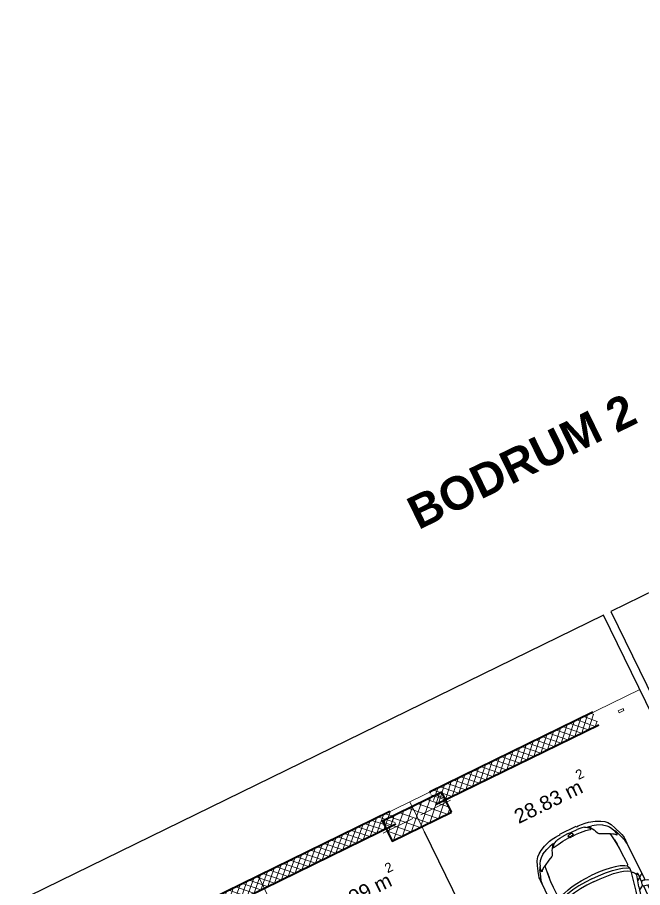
# Model space of a CAD drawing. Header units: metres. Extents: x 7511783 to 7512372, y 4692307 to 4692611.
# Drawn here: x 7512193.13 to 7512204.48, y 4692482.29 to 4692498.08 of the extents above; entities that cross this region are included whole.
import ezdxf

# ---------------------------------------------------------------- set-up
doc = ezdxf.new("R2010")
doc.units = ezdxf.units.M
doc.layers.get('0').update_dxf_attribs({"lineweight": 0})
doc.layers.add('A - Fill Zone_Pen_No__156', color=7, linetype='Continuous', lineweight=0, true_color=0x54689e)
doc.layers.add('Annotation - Text_Pen_No__48', color=7, linetype='Continuous', lineweight=0, true_color=0xa80f02)
for name, color, linetype, lineweight in [('A - Muret', 7, 'Continuous', 0), ('A - Muret_Pen_No__101', 252, 'Continuous', 0), ('A - Muret_Pen_No__7', 7, 'Continuous', 0), ('A - Pllaka Themel', 7, 'Continuous', 0), ('A - Pllaka Themel_Pen_No__42', 8, 'Continuous', 0), ('A - Shtyllat', 7, 'Continuous', 0), ('A - Shtyllat_Pen_No__1', 7, 'Continuous', 0), ('A -Polyline_Pen_No__42', 8, 'Continuous', 0), ('A1 - Bodrumi -1_Pen_No__42', 8, 'Continuous', 0), ('Interior - Furniture _Pen_No__42', 8, 'Continuous', 0), ('Structural - Bearing', 7, 'Continuous', 0), ('Structural - Bearing_Pen_No__20', 1, 'Continuous', 0), ('Structural - Bearing_Pen_No__21', 7, 'Continuous', 0)]:
    doc.layers.add(name, color=color, linetype=linetype, lineweight=lineweight)
doc.styles.add('GENERATED_STYLE_2', font='arialbd.ttf')
pattern_1 = [(44.99999999999999, (0, 0), (-68.94290863686237, 68.94290863686243), []), (135.0000000000002, (0, 0), (68.94290863686219, 68.94290863686261), [])]

# ---------------------------------------------------------------- blocks, each defined once
blk = doc.blocks.new('Slab_2', base_point=(27550, -20500.83535421408))
at = {"layer": 'A - Pllaka Themel_Pen_No__42', "color": 8, "linetype": 'Continuous', "lineweight": 25, "flags": 128}
blk.add_lwpolyline([(27550, -20500.83535421408), (52100, -20500.83535421408), (52100, 1500), (27550, 1500)], close=True, dxfattribs=at)
blk = doc.blocks.new('Wall_14', base_point=(0, 6.408165399173339e-12))
at = {"layer": 'A - Muret_Pen_No__101', "linetype": 'Continuous', "lineweight": 13}
h = blk.add_hatch(dxfattribs=at)
h.set_pattern_fill('CONCRETE_BLOCK', color=252, style=0, pattern_type=2)
h.set_pattern_definition(pattern_1)
h.paths.add_polyline_path([(949.9999999999999, 6.705527899608654e-05), (949.9999999999999, -249.9999821185998), (4050.000049173878, -249.9999821185998), (4050.000049173878, -6.034977073632319e-05)])
h = blk.add_hatch(dxfattribs=at)
h.set_pattern_fill('CONCRETE_BLOCK', color=252, style=0, pattern_type=2)
h.set_pattern_definition(pattern_1)
h.paths.add_polyline_path([(4850.000053644231, -249.9999821185998), (9499.999999999998, -249.9999821185998), (9499.999999999998, 6.705527899608654e-05), (4850.000053644231, -6.034977073632319e-05)])
h = blk.add_hatch(dxfattribs=at)
h.set_pattern_fill('CONCRETE_BLOCK', color=252, style=0, pattern_type=2)
h.set_pattern_definition(pattern_1)
h.paths.add_polyline_path([(10300, 8.940760798381575e-06), (10300, -250.0000402331282), (13349.99993741519, -250.0000402331282), (13349.99993741519, 8.940760798381575e-06)])
h = blk.add_hatch(dxfattribs=at)
h.set_pattern_fill('CONCRETE_BLOCK', color=252, style=0, pattern_type=2)
h.set_pattern_definition(pattern_1)
h.paths.add_polyline_path([(17024.99997203628, -250.0000493480995), (22350.00002736734, -250.0000493480995), (22350.00002736734, 2.583161939906375e-05), (17024.99997203628, -0.0001287680758688126)])
h = blk.add_hatch(dxfattribs=at)
h.set_pattern_fill('CONCRETE_BLOCK', color=252, style=0, pattern_type=2)
h.set_pattern_definition(pattern_1)
h.paths.add_polyline_path([(23149.99995874305, 4.486130633640784e-05), (23149.99995874305, -250.0000544232557), (26450.00002803134, -250.0000544232557), (26450.00002803134, -1.846868974419991e-05)])
h = blk.add_hatch(dxfattribs=at)
h.set_pattern_fill('CONCRETE_BLOCK', color=252, style=0, pattern_type=2)
h.set_pattern_definition(pattern_1)
h.paths.add_polyline_path([(13599.99998658908, -250.0000612729407), (16625.00009681741, -250.0000612729407), (16625.00009681741, -8.785209226758184e-05), (13599.99998658908, -8.785209226758184e-05)])
at = {"layer": 'A - Muret_Pen_No__7', "color": 7, "linetype": 'Continuous', "lineweight": 35, "flags": 128}
for points in [[(4049.999999999994, 5.915128484347557e-12), (949.9999999999993, 6.295096236662234e-12)], [(9500, 5.247120661729818e-12), (4849.999999999995, 5.817072290201834e-12)], [(13350, 4.775225227403526e-12), (10300, 5.149064467584096e-12)], [(16625, 4.373807682619473e-12), (13600, 4.744582666732988e-12)], [(22350, 3.672093043264142e-12), (17025, 4.324779585546612e-12)], [(26450, 3.169555048267313e-12), (23150, 3.57403684911842e-12)], [(950.0000000000006, -249.9999999999937), (4049.999999999999, -249.9999999999941)], [(4850, -249.9999999999942), (9500, -249.9999999999947)], [(10300, -249.9999999999948), (13350, -249.9999999999952)], [(13600, -249.9999999999953), (16625.00000000001, -249.9999999999956)], [(17025, -249.9999999999957), (22350, -249.9999999999963)], [(23150, -249.9999999999964), (26450, -249.9999999999968)]]:
    blk.add_lwpolyline(points, dxfattribs=at)
blk = doc.blocks.new('Column_15', base_point=(-67719.82202355302, 206724.0072372175))
at = {"layer": 'Structural - Bearing', "linetype": 'Continuous', "lineweight": 0, "true_color": 0x000000}
h = blk.add_hatch(dxfattribs=at)
h.set_pattern_fill('CONCRETE_BLOCK', color=18, style=0, pattern_type=2)
h.set_pattern_definition([(44.99999999999999, (0, 0), (-91.92387818248316, 91.92387818248324), []), (135.0000000000002, (0, 0), (91.92387818248291, 91.92387818248349), [])])
h.paths.add_polyline_path([(-67119.82202355303, 206524.0072372175), (-67119.82202355303, 206924.0072372175), (-68319.82202355302, 206924.0072372175), (-68319.82202355302, 206524.0072372175)])
at = {"layer": 'Structural - Bearing_Pen_No__20', "color": 1, "linetype": 'Continuous', "lineweight": 0}
for p, q in [((-67719.82202355302, 206804.0072372175), (-67719.82202355302, 207004.0072372175)), ((-67799.82202355302, 206724.0072372175), (-68399.82202355303, 206724.0072372175)), ((-67639.82202355302, 206724.0072372175), (-67039.82202355302, 206724.0072372175)), ((-67719.82202355302, 206644.0072372175), (-67719.82202355302, 206444.0072372175))]:
    blk.add_line(p, q, dxfattribs=at)
blk.add_point((-67719.82202355302, 206724.0072372175), dxfattribs=at)
at = {"layer": 'Structural - Bearing_Pen_No__21', "color": 7, "linetype": 'Continuous', "lineweight": 35, "flags": 128}
blk.add_lwpolyline([(-67119.82202355303, 206524.0072372175), (-67119.82202355303, 206924.0072372175), (-68319.82202355302, 206924.0072372175), (-68319.82202355302, 206524.0072372175)], close=True, dxfattribs=at)
blk = doc.blocks.new('Column_19', base_point=(2692.500000000001, 13119.91646502986))
at = {"layer": 'A - Shtyllat_Pen_No__1', "color": 7, "linetype": 'Continuous', "lineweight": 13, "flags": 128}
blk.add_lwpolyline([(2645.000000000001, 13099.91646502986), (2645.000000000001, 13139.91646502986), (2740.000000000001, 13139.91646502986), (2740.000000000001, 13099.91646502986)], close=True, dxfattribs=at)
blk = doc.blocks.new('Car 05 22')
at = {"layer": 'Interior - Furniture _Pen_No__42', "color": 8, "linetype": 'Continuous', "lineweight": 25}
for p, q in [((1961.117547741, 983.2211582230001), (1928.938242309, 983.2211582230001)), ((1928.938242309, 983.2211582230001), (1957.843908175, 858.0544967500001)), ((1996.903176747, 974.9060932166), (1961.117547741, 983.2211582230001)), ((2026.89661068, 945.007687052), (1996.903176747, 974.9060932166)), ((-585.227090103, 801.027979058), (-706.3378894982, 775.7872218095)), ((-483.1389679684001, 817.2581826864), (-585.227090103, 801.027979058)), ((-372.3345973750002, 830.2299334650002), (-483.1389679684001, 817.2581826864)), ((-251.752794228, 841.0437339470001), (-372.3345973750002, 830.2299334650002)), ((-168.2198443133, 844.6061713611999), (-251.752794228, 841.0437339470001)), ((-78.35772569479998, 850.6357850930001), (-168.2198443133, 844.6061713611999)), ((-24.036324899, 852.2918850640001), (-78.35772569479998, 850.6357850930001)), ((40.3182760438, 852.333685063), (-24.036324899, 852.2918850640001)), ((230.8030912739, 845.5192631063), (40.3182760438, 852.333685063)), ((124.560977278, 791.396786131), (129.0398444, 820.468777931)), ((125.693926866, 743.8968737240001), (124.560977278, 791.396786131)), ((129.0398444, 820.468777931), (138.8862428820001, 832.3883788069999)), ((138.8862428820001, 832.3883788069999), (165.168377873, 840.2758852750001)), ((165.168377873, 840.2758852750001), (194.733578306, 844.324685204)), ((194.733578306, 844.324685204), (230.803091274, 845.519263106)), ((210.873013229, 809.231738788), (418.0703055720001, 816.1926024380002)), ((400.0158099590001, 847.5968063790001), (230.8030912739, 845.5192631063)), ((590.7241636140001, 851.6786068920002), (400.0158099590001, 847.5968063790001)), ((856.5325990199999, 856.1697074550001), (590.7241636140001, 851.6786068920002)), ((1129.8609284, 858.5331077519999), (856.5325990199999, 856.1697074550001)), ((1115.14443198, 808.9482015290001), (1108.59023357, 773.98329714)), ((1119.51383092, 833.267204581), (1115.14443198, 808.9482015290001)), ((1120.16623076, 836.3248049650001), (1119.51383092, 833.267204581)), ((1120.69723063, 838.160005195), (1120.16623076, 836.3248049650001)), ((1129.8609284, 858.5331077519999), (1120.69723063, 838.160005195)), ((1536.1071561, 860.3802508980001), (1129.8609284, 858.5331077519999)), ((1162.63563846, 830.4777734580001), (1220.13025657, 829.0713745190002)), ((1220.13025657, 829.0713745190002), (1369.65750367, 831.4890726950001)), ((1957.843908175, 858.0544967500001), (1536.1071561, 860.3802508980001)), ((1957.84390817, 858.0544967500001), (1977.22141076, 777.427813481)), ((2054.5732194, 897.577022836), (2026.89661068, 945.007687052)), ((2044.48611622, 783.069509224), (2063.35562216, 792.2740022800001)), ((2067.91700908, 857.6794056350002), (2054.5732194, 897.577022836)), ((2063.35562216, 792.2740022800001), (2070.42572439, 799.8521965630001)), ((2068.68333559, 787.696981005), (2065.39356605, 794.4584027669999)), ((2119.91703998, 857.4374531180001), (2067.91700908, 857.6794056350002)), ((2075.28112592, 835.6608695470001), (2067.91700908, 857.6794056350002)), ((2068.68333559, 787.696981005), (2148.02030692, 790.4828861469999)), ((2070.42572439, 799.8521965630001), (2075.2191259, 809.398389361)), ((2075.2191259, 809.398389361), (2075.28112592, 835.6608695470001)), ((2106.51930118, 732.1586113790001), (2148.02030692, 790.4828861469999)), ((2193.165590015, 856.4504063259001), (2119.91703998, 857.4374531180001)), ((2148.02030692, 790.4828861469999), (2166.81146925, 813.8145374840001)), ((2148.02030692, 790.4828861469999), (2205.61920777, 792.204186117)), ((2166.81146925, 813.8145374840001), (2182.27381684, 834.0818412380002)), ((2182.27381684, 834.0818412380002), (2193.16559002, 856.4504063260001)), ((2808.01466132, 852.5547640039999), (2193.165590015, 856.4504063259001)), ((2205.61920777, 792.204186117), (2227.21980808, 791.0038861380001)), ((2227.21980808, 791.0038861380001), (2232.61990816, 790.0299861550001)), ((2232.61990816, 790.0299861550001), (2237.93539134, 787.287122525)), ((2855.7113639, 852.6327640009999), (2808.01466132, 852.5547640039999)), ((2808.01466132, 852.5547640039999), (2876.86636504, 843.3172643940001)), ((2891.44016583, 852.528764005), (2855.7113639, 852.6327640009999)), ((2876.86636504, 843.3172643940001), (2954.16376923, 813.731165643)), ((2922.51356751, 852.0343640259999), (2891.44016583, 852.528764005)), ((2904.11849592, 832.8863289209999), (2905.06820589, 832.837990116)), ((2945.17226874, 849.4061641369999), (2922.51356751, 852.0343640259999)), ((2989.61447115, 839.6482645490003), (2945.17226874, 849.4061641369999)), ((2954.16376923, 813.731165643), (3075.78877375, 774.6896785450001)), ((3013.55027244, 833.064864827), (2989.61447115, 839.6482645490003)), ((3154.26138006, 782.5577669589999), (3013.55027244, 833.064864827)), ((-815.0478655078001, 667.7598955197003), (-855.0523550635, 511.0116477078998)), ((-784.8200333720001, 721.8124613509999), (-815.0478655078001, 667.7598955197003)), ((-757.6903274910002, 747.022066986), (-784.8200333720001, 721.8124613509999)), ((-768.27197925, 602.2788720830002), (-750.5770825730001, 669.7773949330001)), ((-706.3378894982, 775.7872218095), (-757.6903274910002, 747.022066986)), ((-729.425104913, 716.3992494200002), (-750.5770825730001, 669.7773949330001)), ((-701.0941271610001, 743.2591195180001), (-729.425104913, 716.3992494200002)), ((-664.8727541800001, 760.961322365), (-701.0941271610001, 743.2591195180001)), ((-665.7281459970001, 623.9546285630003), (-500.877431885, 634.180288886)), ((-626.571782751, 772.4860242179999), (-664.8727541800001, 760.961322365)), ((-594.8871138119998, 778.489558035), (-626.571782751, 772.4860242179999)), ((-500.877431885, 634.180288886), (-383.0238853850001, 641.9613403830001)), ((-383.0238853850001, 641.9613403830001), (-274.2208861730001, 631.3184000780001)), ((327.3887276080001, 761.9208956260001), (125.394377448, 756.455747737)), ((132.4291391170001, 722.8048827370001), (125.693926866, 743.8968737240001)), ((146.670770152, 710.6062742990001), (132.4291391170001, 722.8048827370001)), ((171.252864179, 696.6287725440002), (146.670770152, 710.6062742990001)), ((212.566754139, 676.5412700230003), (171.252864179, 696.6287725440002)), ((266.3151410770001, 654.566867265), (212.566754139, 676.5412700230003)), ((319.490328155, 636.426864989), (266.3151410770001, 654.566867265)), ((392.7088835140001, 617.8124267930001), (319.490328155, 636.426864989)), ((521.950780327, 764.672895972), (327.3887276080001, 761.9208956260001)), ((339.1227247570001, 683.1192857359999), (329.5580559370001, 633.867334886)), ((355.2943663540001, 762.315609428), (339.1227247570001, 683.1192857359999)), ((357.2289958010001, 683.375391506), (346.76505809, 629.492778784)), ((373.4006373970001, 762.571715197), (357.2289958010001, 683.375391506)), ((813.6270094460001, 769.327996556), (521.950780327, 764.672895972)), ((1108.59023357, 773.98329714), (813.6270094460001, 769.327996556)), ((1036.25651944, 772.8416796290002), (996.5002997029999, 578.7916468290002)), ((1041.96657906, 578.0240872360001), (1107.56627095, 773.967136299)), ((1173.32542975, 774.8950612010001), (1090.33970038, 577.8925306800002)), ((1108.59023357, 773.98329714), (1537.61805657, 780.0259473990001)), ((1537.61805657, 780.0256115210001), (1974.99295641, 786.0764425990001)), ((1730.35620914, 633.8338533080002), (1562.00595611, 600.5964783840001)), ((2000.39650233, 701.5917706940002), (1730.35620914, 633.8338533080002)), ((1939.15395607, 686.22492547), (1995.917261, 777.427813481)), ((1952.84760406, 621.338789111), (2122.04550654, 659.9572884350001)), ((1977.22141076, 777.427813481), (2019.59119012, 777.427813481)), ((2000.39650233, 701.5917706940002), (2213.53100788, 762.9814866290001)), ((2019.59119012, 777.427813481), (2044.48611622, 783.069509224)), ((2122.04550654, 659.9572884350001), (2293.79610906, 697.650987774)), ((2226.59190807, 769.8777067159999), (2213.53100788, 762.9814866290001)), ((2213.53100788, 762.9814866290001), (2238.34670825, 752.240186817)), ((2234.36910819, 773.9630864369999), (2226.59190807, 769.8828865080001)), ((2238.46067648, 776.864360243), (2234.36910819, 773.9630864369999)), ((2240.81890828, 784.0391862600001), (2237.93539134, 787.287122525)), ((2238.34670825, 752.240186817), (2258.53170854, 739.7174870370001)), ((2238.46067648, 776.864360243), (2240.85090828, 780.520986322)), ((2240.85090828, 780.520986322), (2240.81890828, 784.0391862600001)), ((2258.53170854, 739.7174870370001), (2269.0398087, 731.086787188)), ((2269.0398087, 731.086787188), (2278.83550884, 721.9650873480001)), ((2278.83550884, 721.9650873480001), (2293.79610906, 697.650987774)), ((2293.79610906, 697.650987774), (2317.1870094, 700.7385877199999)), ((2293.79610906, 697.6386630720001), (2293.79610906, 697.650987774)), ((2317.1870094, 700.7385877199999), (2345.74280982, 702.7498876850002)), ((2355.13419975, 639.912801441), (2317.1870094, 700.7385877199999)), ((2345.74280982, 702.7498876850002), (2378.92931031, 702.0184876970001)), ((2379.77420337, 575.387091212), (2355.13301598, 639.9159014410001)), ((2410.10490185, 649.1086815510001), (2378.92931031, 702.0184876970001)), ((2378.92931031, 702.0184876970001), (2410.57231077, 694.202887834)), ((2436.02871163, 583.2244924540001), (2410.10490185, 649.1086815510001)), ((2410.57231077, 694.202887834), (2410.58631694, 694.1782473540002)), ((2428.73881104, 681.706188053), (2410.57231077, 694.202887834)), ((2428.73881104, 681.706188053), (2457.25830016, 700.0355353230001)), ((2428.77597173, 681.7007453250001), (2428.73881104, 681.706188053)), ((2428.77597173, 681.7007453250001), (2456.66545813, 639.8418234830003)), ((2456.66545813, 639.8418234830003), (2487.23639187, 574.2621729599999)), ((2457.25830016, 700.0355353230001), (2535.4819126, 697.9905877680001)), ((2535.4226126, 697.9916562040003), (2673.21491462, 695.5089878119999)), ((2535.46586986, 697.9894090810001), (2535.4819126, 697.988971943)), ((2673.21491462, 695.5089878119999), (2787.200816290001, 691.4809878819999)), ((2787.200816290001, 691.4809878819999), (2868.41581748, 687.223087957)), ((2868.39588233, 687.2248867100001), (2959.72331881, 678.984388101)), ((2959.72331881, 678.984388101), (2868.41581748, 687.1969879569999)), ((2959.72331881, 678.984388101), (3047.2313201, 666.2002883250001)), ((3022.47491973, 758.305686711), (3023.66221975, 762.4851866380001)), ((3024.49924208, 753.7186598590001), (3022.47491973, 758.305686711)), ((3023.66221975, 762.4851866380001), (3034.64521991, 765.0503865930001)), ((3037.91041996, 743.452886971), (3024.49924208, 753.7186598590001)), ((3034.64521991, 765.0503865930001), (3046.93432009, 763.817386614)), ((3050.61522015, 730.6688871950001), (3037.91041996, 743.452886971)), ((3046.93432009, 763.817386614), (3060.9451203, 762.9292866300001)), ((3047.20992906, 666.2041971140002), (3100.00912087, 656.556188494)), ((3064.50712035, 714.6457874760001), (3050.61522015, 730.6688871950001)), ((3060.9451203, 762.9292866300001), (3089.85712072, 757.3861867269999)), ((3076.97452053, 697.807687771), (3064.50712035, 714.6457874760001)), ((3100.48402088, 763.1120866269999), (3075.78877375, 774.6896785450001)), ((3100.00912087, 656.556188494), (3076.97452053, 697.807687771)), ((3089.85712072, 757.3861867269999), (3108.43932099, 751.4304868319999)), ((3152.92075342, 553.873393456), (3100.00912087, 656.556188494)), ((3114.13862108, 753.311186799), (3100.48402088, 763.1120866269999)), ((3108.43932099, 751.4304868319999), (3122.8656212, 746.435986919)), ((3122.8656212, 746.435986919), (3114.13862108, 753.311186799)), ((3170.0706946, 726.5554905960001), (3122.8656212, 746.435986919)), ((3235.883818752, 747.6101556219), (3154.26138006, 782.5577669589999)), ((3211.69204952, 701.0151137130001), (3170.0706946, 726.5554905960001)), ((3254.25934432, 663.1775183300001), (3211.69204952, 701.0151137130001)), ((3269.07948628, 728.3294692490001), (3235.883818752, 747.6101556219)), ((3301.86726379, 602.8090087200001), (3254.25934432, 663.1775183300001)), ((3298.56678787, 705.6390702070001), (3269.07948628, 728.3294692490001)), ((3337.33388997, 663.380671991), (3298.56678787, 705.6390702070001)), ((3374.49419199, 603.583974516), (3337.33388997, 663.380671991)), ((-855.0523550635, 511.0116477078998), (-874.6778528530002, 344.9579771100001)), ((-782.7621654889999, 510.0273763590001), (-794.5333543099999, 390.6265818930001)), ((-768.27197925, 602.2788720830002), (-782.764796709, 510.0106247469999)), ((-764.3441764490001, 617.261773195), (-665.7281459970001, 623.9546285630003)), ((-274.2208861730001, 631.3184000780001), (-56.40485420300001, 600.536895199)), ((-56.40485420300001, 600.536895199), (145.941775497, 566.5900898169999)), ((145.941775497, 566.5900898169999), (233.261172115, 552.312592089)), ((233.261172115, 552.312592089), (315.3092800730001, 541.359190513)), ((315.2936019620001, 541.3606176840001), (384.2945810830001, 535.0794906230002)), ((384.2815104790001, 535.0803623180001), (454.174320738, 530.4191213629999)), ((474.8166917820001, 607.105387857), (392.7088835140001, 617.8124267930001)), ((454.170282107, 530.4193907049998), (526.242583163, 526.2868907769998)), ((521.3449804749999, 601.6186871690002), (474.8166917820001, 607.105387857)), ((569.993568652, 596.838186569), (521.3449804749999, 601.6186871690002)), ((526.2331313149999, 526.287307384), (627.7018846490002, 521.814890855)), ((652.59274858, 590.9845858339999), (569.993568652, 596.838186569)), ((627.6985462070002, 521.8149872519999), (756.75876515, 518.0884218199999)), ((772.8388193580001, 584.9903850819999), (652.59274858, 590.9845858339999)), ((756.75876515, 518.0884218199999), (1322.62824821, 518.052230308)), ((907.266686691, 580.298084493), (772.8388193580001, 584.9903850819999)), ((1041.96657906, 578.0240872360001), (907.266686691, 580.298084493)), ((1227.79815085, 577.518695794), (1041.96657906, 578.0240872360001)), ((1316.09897866, 580.475793563), (1227.79815085, 577.518695794)), ((1403.02450604, 584.4121905939999), (1316.09897866, 580.475793563)), ((1322.62824821, 518.052230308), (1420.49779626, 521.6528908580001)), ((1483.8761315, 590.1361862749999), (1403.02450604, 584.4121905939999)), ((1420.49066257, 521.652523245), (1466.64156934, 524.030772681)), ((1466.62639694, 524.029990817), (1510.87647584, 527.594696836)), ((1562.00595611, 600.5964783840001), (1483.8761315, 590.1361862749999)), ((1510.85529759, 527.5929907539999), (1554.25309822, 533.0576906580002)), ((1554.25309822, 533.0576906580002), (1596.82961355, 540.969674969)), ((1597.28918852, 541.1774857889999), (1596.65116701, 540.8889849259999)), ((1610.72419049, 544.0665862469999), (1779.61280153, 581.7538898049999)), ((1779.61280153, 581.7538898049999), (1952.84760406, 621.338789111)), ((2397.33410595, 514.2584815219999), (2379.77250853, 575.3929912130001)), ((2419.31580918, 395.73626267), (2397.33316008, 514.2635815229999)), ((2453.63941421, 521.616582688), (2436.02871163, 583.2244924540001)), ((2477.61661773, 401.0764635800001), (2453.63941421, 521.616582688)), ((2487.23639187, 574.2621729599999), (2491.79934275, 562.0052962960002)), ((2491.79994982, 562.0052962960002), (2517.90263133, 477.034766618)), ((2517.90263133, 477.034766618), (2537.54372273, 384.081034151)), ((3189.62073735, 475.569766106), (3152.92075342, 553.873393456)), ((3199.39883308, 466.7584630290001), (3189.62073735, 475.569766106)), ((3301.86726379, 602.8090087200001), (3346.01551313, 501.42179807)), ((3346.01551313, 501.42179807), (3374.29746586, 419.557472908)), ((3418.40079436, 512.743978351), (3374.49419199, 603.583974516)), ((3457.47689648, 393.098483403), (3418.40079436, 512.743978351)), ((-874.6778528530002, 344.9579771100001), (-882.9440546450002, 194.680643518)), ((-794.5333543099999, 390.6265818930001), (-802.432846809, 258.715288008)), ((2433.73206705, 266.091642182), (2419.31580918, 395.73626267)), ((2493.88922012, 269.050242651), (2477.61661773, 401.0764635800001)), ((2537.54372273, 384.081034151), (2551.45611664, 285.6281997640001)), ((3220.69886845, 454.3885401880001), (3199.39883308, 466.7584630290001)), ((3256.10680826, 439.241753418), (3220.67662376, 454.401458713)), ((3288.39019413, 425.101248479), (3256.10680826, 439.241753418)), ((3319.36158057, 408.4128426500001), (3288.39019413, 425.101248479)), ((3353.46269085, 384.251283776), (3319.36158057, 408.4128426500001)), ((3321.23357975, 370.497229407), (3320.99727986, 362.132926485)), ((3320.99727986, 362.132926485), (3338.31527228, 276.8564967000001)), ((3324.65427826, 377.297531782), (3321.23357975, 370.497229407)), ((3328.30797666, 379.591332583), (3324.65427826, 377.297531782)), ((3338.46837221, 379.452332535), (3328.30797666, 379.591332583)), ((3363.6407612, 357.8117249760001), (3338.46837221, 379.452332535)), ((3377.18239213, 359.973484801), (3353.46269085, 384.251283776)), ((3396.66521323, 315.8049103040001), (3363.6407612, 357.8117249760001)), ((3391.09039087, 344.247647689), (3374.29746586, 419.557472908)), ((3391.09039087, 344.247647689), (3377.18239213, 359.973484801)), ((3468.34279707, 330.9338860280001), (3457.47689648, 393.098483403)), ((3474.4914974, 263.721088865), (3468.34279707, 330.9338860280001)), ((-882.9440546450002, 194.680643518), (-885.376707689, 0)), ((-802.432846809, 258.715288008), (-806.813142649, 124.936494209)), ((2441.61713002, 131.955220918), (2433.73181129, 266.093942182)), ((2503.10292147, 133.173421111), (2493.88922012, 269.050242651)), ((2551.45611664, 285.6281997640001), (2559.71041303, 193.693567653)), ((2559.71041303, 193.693567653), (2564.38081099, 101.185635342)), ((3338.31527228, 276.8564967000001), (3351.88296634, 172.661960307)), ((3351.88296634, 172.661960307), (3358.34376351, 75.87012649980001)), ((3408.0703938, 289.3779877820002), (3396.66521323, 315.8049103040001)), ((3408.0703938, 289.3779877820002), (3413.77629411, 267.259988716)), ((3413.77548775, 267.2641933500001), (3418.45445829, 242.866384828)), ((3418.45219437, 242.878189745), (3424.04489467, 200.723791525)), ((3424.04489467, 200.723791525), (3427.72848251, 152.023715234)), ((3478.33319761, 199.9171915590001), (3474.4914974, 263.721088865)), ((3479.35651311, 164.9481933352), (3478.33319761, 199.9171915590001)), ((3489.51959821, 164.9481933352), (3479.35651311, 164.9481933352)), ((3489.51959821, -164.9481933352), (3489.51959821, 164.9481933352)), ((-885.376707689, 0), (-882.9440546450002, -194.680643518)), ((-806.813142649, 124.936494209), (-808.0470753050001, 0)), ((-806.813142649, -124.936494209), (-808.0470753050001, 1.476718538480001e-13)), ((2444.0197128, -0.02730000432770001), (2441.61701245, 131.957220918)), ((2444.0197128, 0.02730000432710001), (2441.61701245, -131.957220918)), ((2506.01959488, -3.859767548100002e-13), (2503.10292147, 133.173421111)), ((2564.38081099, 101.185635342), (2566.01761027, -0.006100002130650002)), ((2564.38081099, -101.185635342), (2566.01761027, 0.006100002129970001)), ((3353.95786543, 27.8932505984), (3358.34376351, 75.87012649980001)), ((3353.95786543, 27.8932505984), (3353.95786543, -0.7649002671629999)), ((3353.95786543, -27.8932505984), (3353.95786543, 0.7649002671619999)), ((3370.89075802, 11.7411041009), (3370.32315827, -0.7649002671629999)), ((3370.89075802, -11.7411041009), (3370.32315827, 0.7649002671619999)), ((3372.49235732, 23.6550082622), (3370.89075802, 11.7411041009)), ((3376.26728506, 38.993950924), (3372.49235732, 23.6550082622)), ((3381.98685317, 46.5714162664), (3376.26728506, 38.993950924)), ((3386.21005132, 48.3522168884), (3381.98685317, 46.5714162664)), ((3386.21005132, 48.3522168884), (3394.28954778, 48.3522168884)), ((3398.51284593, 46.5714162664), (3394.28954778, 48.3522168884)), ((3404.23226311, 38.99375151340001), (3398.51284593, 46.5714162664)), ((3404.23226311, 38.99375151340001), (3408.00714178, 23.6550082622)), ((3408.00714178, 23.6550082622), (3409.76654101, 8.055102813469999)), ((3409.76654101, 8.055102813469999), (3409.76654101, -4.961309141290002e-13)), ((3432.36383112, 39.98011396419999), (3427.72848251, 152.023715234)), ((3431.76949509, 57.3729975776), (3431.76949509, 56.7710829698)), ((3432.04453126, -0.0109000038072), (3432.36383112, 39.98011396419999)), ((3432.04453126, 0.0109000038063), (3432.36383112, -39.98011396419999)), ((-802.432846809, -258.715288008), (-806.813142649, -124.936494209)), ((2441.61713002, -131.955220918), (2433.73181129, -266.093942182)), ((2503.10292147, -133.173421111), (2493.88922012, -269.050242651)), ((2506.01959488, -2.780368116010001e-13), (2503.10292147, -133.173421111)), ((2559.71041303, -193.693567653), (2564.38081099, -101.185635342)), ((3351.88296634, -172.661960307), (3358.34376351, -75.87012649980001)), ((3353.95786543, -27.8932505984), (3358.34376351, -75.87012649980001)), ((3372.49235732, -23.6550082622), (3370.89075802, -11.7411041009)), ((3376.26728506, -38.993950924), (3372.49235732, -23.6550082622)), ((3381.98685317, -46.5714162664), (3376.26728506, -38.993950924)), ((3386.21005132, -48.3522168884), (3381.98685317, -46.5714162664)), ((3386.21005132, -48.3522168884), (3394.28954778, -48.3522168884)), ((3398.51284593, -46.5714162664), (3394.28954778, -48.3522168884)), ((3404.23226311, -38.99375151340001), (3398.51284593, -46.5714162664)), ((3404.23226311, -38.99375151340001), (3408.00714178, -23.6550082622)), ((3408.00714178, -23.6550082622), (3409.76654101, -8.055102813469999)), ((3409.76654101, -8.055102813469999), (3409.76654101, -3.892295027780001e-13)), ((3424.04489467, -200.723791525), (3427.72848251, -152.023715234)), ((3432.36383112, -39.98011396419999), (3427.72848251, -152.023715234)), ((3431.76949509, -57.3729975776), (3431.76949509, -56.7710829698)), ((-882.9440546450002, -194.680643518), (-874.6778528530002, -344.9579771100001)), ((-794.5333543099999, -390.6265818930001), (-802.432846809, -258.715288008)), ((2433.73206705, -266.091642182), (2419.31580918, -395.73626267)), ((2493.88922012, -269.050242651), (2477.61661773, -401.0764635800001)), ((2537.54372273, -384.081034151), (2551.45611664, -285.6281997640001)), ((2551.45611664, -285.6281997640001), (2559.71041303, -193.693567653)), ((3320.99727986, -362.132926485), (3338.31527228, -276.8564967000001)), ((3338.31527228, -276.8564967000001), (3351.88296634, -172.661960307)), ((3396.66521323, -315.8049103040001), (3363.6407612, -357.8117249760001)), ((3408.0703938, -289.3779877820002), (3396.66521323, -315.8049103040001)), ((3408.0703938, -289.3779877820002), (3413.77629411, -267.259988716)), ((3413.77548775, -267.2641933500001), (3418.45445829, -242.866384828)), ((3418.45219437, -242.878189745), (3424.04489467, -200.723791525)), ((3468.34279707, -330.9338860280001), (3474.4914974, -263.721088865)), ((3474.4914974, -263.721088865), (3478.33319761, -199.9171915590001)), ((3478.33319761, -199.9171915590001), (3479.35651311, -164.9481933352)), ((3479.35651311, -164.9481933352), (3489.51959821, -164.9481933352)), ((-874.6778528530002, -344.9579771100001), (-855.0523550635, -511.0116477078998)), ((-782.7621654889999, -510.0273763590001), (-794.5333543099999, -390.6265818930001)), ((2419.31580918, -395.73626267), (2397.33316008, -514.2635815229999)), ((2477.61661773, -401.0764635800001), (2453.63941421, -521.616582688)), ((2517.90263133, -477.034766618), (2537.54372273, -384.081034151)), ((3199.39883308, -466.7584630290001), (3189.62073735, -475.569766106)), ((3220.69886845, -454.3885401880001), (3199.39883308, -466.7584630290001)), ((3256.10680826, -439.241753418), (3220.67662376, -454.401458713)), ((3288.39019413, -425.101248479), (3256.10680826, -439.241753418)), ((3319.36158057, -408.4128426500001), (3288.39019413, -425.101248479)), ((3353.46269085, -384.251283776), (3319.36158057, -408.4128426500001)), ((3321.23357975, -370.497229407), (3320.99727986, -362.132926485)), ((3324.65427826, -377.297531782), (3321.23357975, -370.497229407)), ((3328.30797666, -379.591332583), (3324.65427826, -377.297531782)), ((3338.46837221, -379.452332535), (3328.30797666, -379.591332583)), ((3363.6407612, -357.8117249760001), (3338.46837221, -379.452332535)), ((3346.01551313, -501.42179807), (3374.29746586, -419.557472908)), ((3377.18239213, -359.973484801), (3353.46269085, -384.251283776)), ((3391.09039087, -344.247647689), (3374.29746586, -419.557472908)), ((3391.09039087, -344.247647689), (3377.18239213, -359.973484801)), ((3418.40079436, -512.743978351), (3457.47689648, -393.098483403)), ((3457.47689648, -393.098483403), (3468.34279707, -330.9338860280001)), ((-855.0523550635, -511.0116477078998), (-815.0478655078001, -667.7598955197003)), ((-768.27197925, -602.2788720830002), (-782.764796709, -510.0106247469999)), ((-768.27197925, -602.2788720830002), (-750.5770825730001, -669.7773949330001)), ((-764.3441764490001, -617.261773195), (-665.7281459970001, -623.9546285630003)), ((-665.7281459970001, -623.9546285630003), (-500.877431885, -634.180288886)), ((-383.0238853850001, -641.9613403830001), (-274.2208861730001, -631.3184000780001)), ((-274.2208861730001, -631.3184000780001), (-56.40485420300001, -600.536895199)), ((-56.40485420300001, -600.536895199), (145.941775497, -566.5900898169999)), ((145.941775497, -566.5900898169999), (233.261172115, -552.312592089)), ((233.261172115, -552.312592089), (315.3092800730001, -541.359190513)), ((315.2936019620001, -541.3606176840001), (384.2945810830001, -535.0794906230002)), ((392.7088835140001, -617.8124267930001), (319.490328155, -636.426864989)), ((357.2289958010001, -683.375391506), (346.76505809, -629.492778784)), ((384.2815104790001, -535.0803623180001), (454.174320738, -530.4191213629999)), ((474.8166917820001, -607.105387857), (392.7088835140001, -617.8124267930001)), ((454.170282107, -530.4193907049998), (526.242583163, -526.2868907769998)), ((521.3449804749999, -601.6186871690002), (474.8166917820001, -607.105387857)), ((569.993568652, -596.838186569), (521.3449804749999, -601.6186871690002)), ((526.2331313149999, -526.287307384), (627.7018846490002, -521.814890855)), ((652.59274858, -590.9845858339999), (569.993568652, -596.838186569)), ((627.6985462070002, -521.8149872519999), (756.75876515, -518.0884218199999)), ((772.8388193580001, -584.9903850819999), (652.59274858, -590.9845858339999)), ((756.75876515, -518.0884218199999), (1322.62824821, -518.052230308)), ((907.266686691, -580.298084493), (772.8388193580001, -584.9903850819999)), ((1041.96657906, -578.0240872360001), (907.266686691, -580.298084493)), ((1036.25651944, -772.8416796290002), (996.5002997029999, -578.7916468290002)), ((1227.79815085, -577.518695794), (1041.96657906, -578.0240872360001)), ((1041.96657906, -578.0240872360001), (1107.56627095, -773.967136299)), ((1173.32542975, -774.8950612010001), (1090.33970038, -577.8925306800002)), ((1316.09897866, -580.475793563), (1227.79815085, -577.518695794)), ((1403.02450604, -584.4121905939999), (1316.09897866, -580.475793563)), ((1322.62824821, -518.052230308), (1420.49779626, -521.6528908580001)), ((1483.8761315, -590.1361862749999), (1403.02450604, -584.4121905939999)), ((1420.49066257, -521.652523245), (1466.64156934, -524.030772681)), ((1466.62639694, -524.029990817), (1510.87647584, -527.594696836)), ((1562.00595611, -600.5964783840001), (1483.8761315, -590.1361862749999)), ((1510.85529759, -527.5929907539999), (1554.25309822, -533.0576906580002)), ((1554.25309822, -533.0576906580002), (1596.82961355, -540.969674969)), ((1730.35620914, -633.8338533080002), (1562.00595611, -600.5964783840001)), ((1597.28918852, -541.1774857889999), (1596.65116701, -540.8889849259999)), ((1610.72419049, -544.0665862469999), (1779.61280153, -581.7538898049999)), ((1779.61280153, -581.7538898049999), (1952.84760406, -621.338789111)), ((1952.84760406, -621.338789111), (2122.04550654, -659.9572884350001)), ((2379.77420337, -575.387091212), (2355.13301598, -639.9159014410001)), ((2397.33410595, -514.2584815219999), (2379.77250853, -575.3929912130001)), ((2436.02871163, -583.2244924540001), (2410.10490185, -649.1086815510001)), ((2453.63941421, -521.616582688), (2436.02871163, -583.2244924540001)), ((2456.66545813, -639.8418234830003), (2487.23639187, -574.2621729599999)), ((2487.23639187, -574.2621729599999), (2491.79934275, -562.0052962960002)), ((2491.79994982, -562.0052962960002), (2517.90263133, -477.034766618)), ((3152.92075342, -553.873393456), (3100.00912087, -656.556188494)), ((3189.62073735, -475.569766106), (3152.92075342, -553.873393456)), ((3301.86726379, -602.8090087200001), (3254.25934432, -663.1775183300001)), ((3301.86726379, -602.8090087200001), (3346.01551313, -501.42179807)), ((3337.33388997, -663.380671991), (3374.49419199, -603.583974516)), ((3374.49419199, -603.583974516), (3418.40079436, -512.743978351)), ((-815.0478655078001, -667.7598955197003), (-784.8200333720001, -721.8124613509999)), ((-784.8200333720001, -721.8124613509999), (-757.6903274910002, -747.022066986)), ((-757.6903274910002, -747.022066986), (-706.3378894982, -775.7872218095)), ((-729.425104913, -716.3992494200002), (-750.5770825730001, -669.7773949330001)), ((-701.0941271610001, -743.2591195180001), (-729.425104913, -716.3992494200002)), ((-706.3378894982, -775.7872218095), (-585.227090103, -801.027979058)), ((-664.8727541800001, -760.961322365), (-701.0941271610001, -743.2591195180001)), ((-626.571782751, -772.4860242179999), (-664.8727541800001, -760.961322365)), ((-594.8871138119998, -778.489558035), (-626.571782751, -772.4860242179999)), ((-500.877431885, -634.180288886), (-383.0238853850001, -641.9613403830001)), ((125.693926866, -743.8968737240001), (124.560977278, -791.396786131)), ((327.3887276080001, -761.9208956260001), (125.394377448, -756.455747737)), ((132.4291391170001, -722.8048827370001), (125.693926866, -743.8968737240001)), ((146.670770152, -710.6062742990001), (132.4291391170001, -722.8048827370001)), ((171.252864179, -696.6287725440002), (146.670770152, -710.6062742990001)), ((212.566754139, -676.5412700230003), (171.252864179, -696.6287725440002)), ((266.3151410770001, -654.566867265), (212.566754139, -676.5412700230003)), ((319.490328155, -636.426864989), (266.3151410770001, -654.566867265)), ((521.950780327, -764.672895972), (327.3887276080001, -761.9208956260001)), ((339.1227247570001, -683.1192857359999), (329.5580559370001, -633.867334886)), ((355.2943663540001, -762.315609428), (339.1227247570001, -683.1192857359999)), ((373.4006373970001, -762.571715197), (357.2289958010001, -683.375391506)), ((813.6270094460001, -769.327996556), (521.950780327, -764.672895972)), ((1108.59023357, -773.98329714), (813.6270094460001, -769.327996556)), ((1108.59023357, -773.98329714), (1537.61805657, -780.0259473990001)), ((1115.14443198, -808.9482015290001), (1108.59023357, -773.98329714)), ((1537.61805657, -780.0256115210001), (1974.99295641, -786.0764425990001)), ((2000.39650233, -701.5917706940002), (1730.35620914, -633.8338533080002)), ((1939.15395607, -686.22492547), (1995.917261, -777.427813481)), ((1957.84390817, -858.0544967500001), (1977.22141076, -777.427813481)), ((1977.22141076, -777.427813481), (2019.59119012, -777.427813481)), ((2000.39650233, -701.5917706940002), (2213.53100788, -762.9814866290001)), ((2019.59119012, -777.427813481), (2044.48611622, -783.069509224)), ((2044.48611622, -783.069509224), (2063.35562216, -792.2740022800001)), ((2068.68333559, -787.696981005), (2065.39356605, -794.4584027669999)), ((2068.68333559, -787.696981005), (2148.02030692, -790.4828861469999)), ((2106.51930118, -732.1586113790001), (2148.02030692, -790.4828861469999)), ((2122.04550654, -659.9572884350001), (2293.79610906, -697.650987774)), ((2213.53100788, -762.9814866290001), (2238.34670825, -752.240186817)), ((2226.59190807, -769.8777067159999), (2213.53100788, -762.9814866290001)), ((2234.36910819, -773.9630864369999), (2226.59190807, -769.8828865080001)), ((2232.61990816, -790.0299861550001), (2237.93539134, -787.287122525)), ((2238.46067648, -776.864360243), (2234.36910819, -773.9630864369999)), ((2240.81890828, -784.0391862600001), (2237.93539134, -787.287122525)), ((2238.34670825, -752.240186817), (2258.53170854, -739.7174870370001)), ((2238.46067648, -776.864360243), (2240.85090828, -780.520986322)), ((2240.85090828, -780.520986322), (2240.81890828, -784.0391862600001)), ((2258.53170854, -739.7174870370001), (2269.0398087, -731.086787188)), ((2269.0398087, -731.086787188), (2278.83550884, -721.9650873480001)), ((2278.83550884, -721.9650873480001), (2293.79610906, -697.650987774)), ((2293.79610906, -697.6386630720001), (2293.79610906, -697.650987774)), ((2293.79610906, -697.650987774), (2317.1870094, -700.7385877199999)), ((2355.13419975, -639.912801441), (2317.1870094, -700.7385877199999)), ((2317.1870094, -700.7385877199999), (2345.74280982, -702.7498876850002)), ((2345.74280982, -702.7498876850002), (2378.92931031, -702.0184876970001)), ((2410.10490185, -649.1086815510001), (2378.92931031, -702.0184876970001)), ((2378.92931031, -702.0184876970001), (2410.57231077, -694.202887834)), ((2428.73881104, -681.706188053), (2410.57231077, -694.202887834)), ((2410.57231077, -694.202887834), (2410.58631694, -694.1782473540002)), ((2428.77597173, -681.7007453250001), (2428.73881104, -681.706188053)), ((2428.73881104, -681.706188053), (2457.25830016, -700.0355353230001)), ((2428.77597173, -681.7007453250001), (2456.66545813, -639.8418234830003)), ((2457.25830016, -700.0355353230001), (2535.4819126, -697.9905877680001)), ((2535.4226126, -697.9916562040003), (2673.21491462, -695.5089878119999)), ((2535.46586986, -697.9894090810001), (2535.4819126, -697.988971943)), ((2673.21491462, -695.5089878119999), (2787.200816290001, -691.4809878819999)), ((2787.200816290001, -691.4809878819999), (2868.41581748, -687.223087957)), ((2868.39588233, -687.2248867100001), (2959.72331881, -678.984388101)), ((2959.72331881, -678.984388101), (2868.41581748, -687.1969879569999)), ((2954.16376923, -813.731165643), (3075.78877375, -774.6896785450001)), ((2959.72331881, -678.984388101), (3047.2313201, -666.2002883250001)), ((3013.55027244, -833.064864827), (3154.26138006, -782.5577669589999)), ((3024.49924208, -753.7186598590001), (3022.47491973, -758.305686711)), ((3022.47491973, -758.305686711), (3023.66221975, -762.4851866380001)), ((3023.66221975, -762.4851866380001), (3034.64521991, -765.0503865930001)), ((3037.91041996, -743.452886971), (3024.49924208, -753.7186598590001)), ((3034.64521991, -765.0503865930001), (3046.93432009, -763.817386614)), ((3050.61522015, -730.6688871950001), (3037.91041996, -743.452886971)), ((3046.93432009, -763.817386614), (3060.9451203, -762.9292866300001)), ((3047.20992906, -666.2041971140002), (3100.00912087, -656.556188494)), ((3064.50712035, -714.6457874760001), (3050.61522015, -730.6688871950001)), ((3060.9451203, -762.9292866300001), (3089.85712072, -757.3861867269999)), ((3076.97452053, -697.807687771), (3064.50712035, -714.6457874760001)), ((3100.48402088, -763.1120866269999), (3075.78877375, -774.6896785450001)), ((3100.00912087, -656.556188494), (3076.97452053, -697.807687771)), ((3089.85712072, -757.3861867269999), (3108.43932099, -751.4304868319999)), ((3114.13862108, -753.311186799), (3100.48402088, -763.1120866269999)), ((3108.43932099, -751.4304868319999), (3122.8656212, -746.435986919)), ((3122.8656212, -746.435986919), (3114.13862108, -753.311186799)), ((3170.0706946, -726.5554905960001), (3122.8656212, -746.435986919)), ((3154.26138006, -782.5577669589999), (3235.883818752, -747.6101556219)), ((3211.69204952, -701.0151137130001), (3170.0706946, -726.5554905960001)), ((3254.25934432, -663.1775183300001), (3211.69204952, -701.0151137130001)), ((3235.883818752, -747.6101556219), (3269.07948628, -728.3294692490001)), ((3269.07948628, -728.3294692490001), (3298.56678787, -705.6390702070001)), ((3298.56678787, -705.6390702070001), (3337.33388997, -663.380671991)), ((-585.227090103, -801.027979058), (-483.149337101, -817.2569687829999)), ((-483.149337101, -817.2569687829999), (-372.3345973750002, -830.2299334650002)), ((-372.3345973750002, -830.2299334650002), (-251.752794228, -841.0437339470001)), ((-251.752794228, -841.0437339470001), (-168.2198443133, -844.6061713611999)), ((-168.2198443133, -844.6061713611999), (-78.35772569479998, -850.6357850930001)), ((-78.35772569479998, -850.6357850930001), (-24.036324899, -852.2918850640001)), ((-24.036324899, -852.2918850640001), (40.3182760438, -852.333685063)), ((40.3182760438, -852.333685063), (230.8030912739, -845.5192631063)), ((124.560977278, -791.396786131), (129.0398444, -820.468777931)), ((129.0398444, -820.468777931), (138.8862428820001, -832.3883788069999)), ((138.8862428820001, -832.3883788069999), (165.168377873, -840.2758852750001)), ((165.168377873, -840.2758852750001), (194.733578306, -844.324685204)), ((194.733578306, -844.324685204), (230.803091274, -845.519263106)), ((210.873013229, -809.231738788), (418.0703055720001, -816.1926024380002)), ((230.8030912739, -845.5192631063), (400.0158099590001, -847.5968063790001)), ((400.0158099590001, -847.5968063790001), (590.7241636140001, -851.6786068920002)), ((590.7241636140001, -851.6786068920002), (856.5325990199999, -856.1697074550001)), ((856.5325990199999, -856.1697074550001), (1129.8609284, -858.5331077519999)), ((1119.51383092, -833.267204581), (1115.14443198, -808.9482015290001)), ((1120.16623076, -836.3248049650001), (1119.51383092, -833.267204581)), ((1120.69723063, -838.160005195), (1120.16623076, -836.3248049650001)), ((1129.8609284, -858.5331077519999), (1120.69723063, -838.160005195)), ((1129.8609284, -858.5331077519999), (1536.1071561, -860.3802508980001)), ((1162.63563846, -830.4777734580001), (1220.13025657, -829.0713745190002)), ((1220.13025657, -829.0713745190002), (1369.65750367, -831.4890726950001)), ((1536.1071561, -860.3802508980001), (1957.84390817, -858.0544967500001)), ((1957.84390817, -858.0544967500001), (1928.938242309, -983.2211582230001)), ((1996.903176747, -974.9060932166), (2026.89661068, -945.007687052)), ((2026.89661068, -945.007687052), (2054.5732194, -897.577022836)), ((2054.5732194, -897.577022836), (2067.917009081, -857.6794056350002)), ((2063.35562216, -792.2740022800001), (2070.42572439, -799.8521965630001)), ((2075.28112592, -835.6608695470001), (2067.91700908, -857.6794056350002)), ((2067.917009081, -857.6794056350002), (2119.91703998, -857.4374531180001)), ((2070.42572439, -799.8521965630001), (2075.2191259, -809.398389361)), ((2075.2191259, -809.398389361), (2075.28112592, -835.6608695470001)), ((2119.91703998, -857.4374531180001), (2193.165590015, -856.4504063259001)), ((2148.02030692, -790.4828861469999), (2166.81146925, -813.8145374840001)), ((2148.02030692, -790.4828861469999), (2205.61920777, -792.204186117)), ((2166.81146925, -813.8145374840001), (2182.27381684, -834.0818412380002)), ((2182.27381684, -834.0818412380002), (2193.16559002, -856.4504063260001)), ((2193.165590015, -856.4504063259001), (2808.01466132, -852.5547640039999)), ((2205.61920777, -792.204186117), (2227.21980808, -791.0038861380001)), ((2227.21980808, -791.0038861380001), (2232.61990816, -790.0299861550001)), ((2808.01466132, -852.5547640039999), (2876.86636504, -843.3172643940001)), ((2808.01466132, -852.5547640039999), (2855.7113639, -852.6327640009999)), ((2855.7113639, -852.6327640009999), (2891.44016583, -852.528764005)), ((2876.86636504, -843.3172643940001), (2954.16376923, -813.731165643)), ((2891.44016583, -852.528764005), (2922.51356751, -852.0343640259999)), ((2922.51356751, -852.0343640259999), (2945.17226874, -849.4061641369999)), ((2945.17226874, -849.4061641369999), (2989.61447115, -839.6482645490003)), ((2989.61447115, -839.6482645490003), (3013.55027244, -833.064864827)), ((1928.938242309, -983.2211582230001), (1961.117547741, -983.2211582230001)), ((1961.117547741, -983.2211582230001), (1996.903176747, -974.9060932166))]:
    blk.add_line(p, q, dxfattribs=at)
for centre, radius, start, end in [((492.8743121958001, 217.6762888661), 973.2499460396, 154.1544541405, 170.9117329646), ((1649.811844864, 0), 1520.416064058, 158.6992078, 201.3007921999999), ((-1245.217819199, 0), 2907.303426369, 349.2141992177, 10.78580078235001), ((1856.361619248, -1.736472437242), 2353.963924674, 170.8803955853, 189.9222862500999), ((492.8743121958001, -217.6762888661), 973.2499460396, 191.230533967, 205.8455458595)]:
    blk.add_arc(centre, radius, start, end, dxfattribs=at)

msp = doc.modelspace()

# ---------------------------------------------------------------- linework, layer by layer
for points in [[(7512202.978749066, 4692478.277810167), (7512207.15650551, 4692480.319586623), (7512204.434136902, 4692485.889928548), (7512200.256380458, 4692483.848152092), (7512202.978749066, 4692478.277810167)], [(7512200.226371245, 4692476.93265271), (7512202.978749066, 4692478.277810167), (7512200.256380458, 4692483.848152092), (7512197.504002637, 4692482.502994635), (7512200.226371245, 4692476.93265271)], [(7512197.655478759, 4692475.676191779), (7512200.226371245, 4692476.93265271), (7512197.504002637, 4692482.502994635), (7512194.933110151, 4692481.246533704), (7512197.655478759, 4692475.676191779)]]:
    msp.add_lwpolyline(points, close=True)
at = {"layer": 'A -Polyline_Pen_No__42', "color": 8, "linetype": 'Continuous', "lineweight": 25}
msp.add_lwpolyline([(7512200.519835484, 4692483.309086745), (7512202.71529404, 4692478.816875515)], dxfattribs=at)
at = {"layer": 'A1 - Bodrumi -1_Pen_No__42', "color": 8, "linetype": 'Continuous', "lineweight": 25, "flags": 128}
msp.add_lwpolyline([(7512210.294849152, 4692473.898102365), (7512203.775499335, 4692487.237591917), (7512178.25973955, 4692474.767387325), (7512182.672976019, 4692465.737296376), (7512181.909300109, 4692465.364068422), (7512187.156448367, 4692454.627678853), (7512203.250397637, 4692462.493204053)], dxfattribs=at)

# ---------------------------------------------------------------- block references
at = {"layer": 'A - Muret', "color": 7, "lineweight": 35, "xscale": 0.001, "yscale": 0.001, "zscale": 0.001, "rotation": 26.04594307934832}
msp.add_blockref('Wall_14', (7512179.816819362, 4692473.858815667), dxfattribs=at)
at = {"layer": 'A - Pllaka Themel', "color": 8, "linetype": 'Continuous', "lineweight": 25, "xscale": 0.001, "yscale": 0.001, "zscale": 0.001, "rotation": 26.04594307934832}
msp.add_blockref('Slab_2', (7512213.570650111, 4692467.536975744), dxfattribs=at)
at = {"layer": 'A - Shtyllat', "color": 7, "lineweight": 35, "xscale": 0.001, "yscale": 0.001, "zscale": 0.001, "rotation": 26.04594307934832}
for name, p in [('Column_19', (7512204.095195177, 4692485.501671536)), ('Column_15', (7512200.388107971, 4692483.578619418))]:
    msp.add_blockref(name, p, dxfattribs=at)
at = {"layer": 'Interior - Furniture _Pen_No__42', "color": 8, "linetype": 'Continuous', "lineweight": 25, "xscale": -0.001, "yscale": 0.001, "rotation": 296.0459430793483}
msp.add_blockref('Car 05 22', (7512204.665395136, 4692480.198878576), dxfattribs=at)

# ---------------------------------------------------------------- texts
at = {"layer": 'A - Fill Zone_Pen_No__156', "color": 165, "lineweight": 20, "true_color": 0x54689e, "char_height": 0.2625, "attachment_point": 7, "rotation": 26.045943079348323, "style": 'GENERATED_STYLE_2'}
for s, insert in [('{\\fArial|b0|i0|c0|p34;28.83 m{\\H0.66x;\\S2^  ;}}', (7512202.236772246, 4692483.440936204)), ('{\\fArial|b0|i0|c0|p34;18.99 m{\\H0.66x;\\S2^  ;}}', (7512198.771705113, 4692481.747469247))]:
    msp.add_mtext(s, dxfattribs=dict(at, insert=insert))
at = {"layer": 'Annotation - Text_Pen_No__48', "color": 14, "true_color": 0xa80f02, "style": 'GENERATED_STYLE_2'}
msp.add_text('BODRUM 2', height=0.5999999999999999, rotation=26.04594307934831, dxfattribs=at).set_placement((7512200.414598123, 4692488.776760351))

doc.saveas('drawing.dxf')
